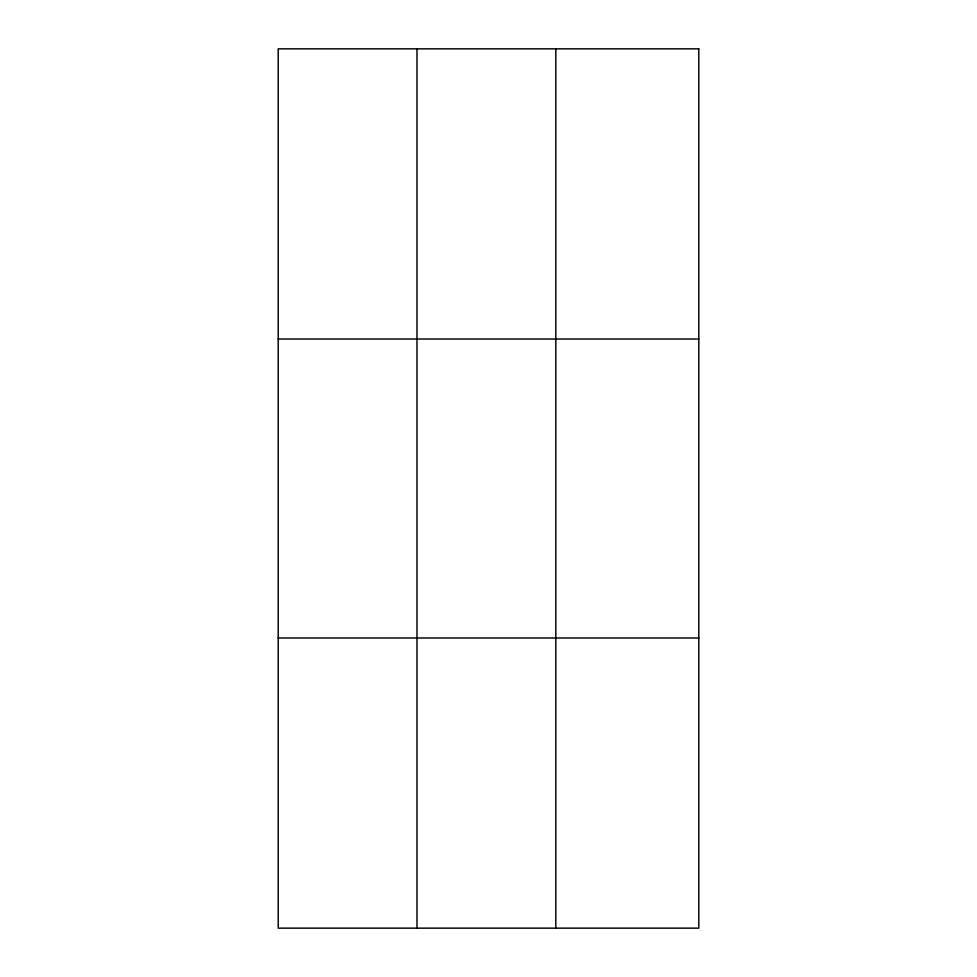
<?xml version="1.0" encoding="UTF-8"?>
<svg xmlns="http://www.w3.org/2000/svg" width="977" height="977" viewBox="0 0 977 977"><rect width="100%" height="100%" fill="white"/><g stroke="black" fill="none" stroke-linecap="round" stroke-linejoin="round"><path stroke-width="1.47" d="M416.996 928.15L416.996 48.85M555.803 928.15L555.803 48.85M278.201 339.019L698.799 339.019M278.201 637.981L698.799 637.981M698.799 48.85L698.799 928.15L278.201 928.15L278.201 48.85L698.799 48.85"/></g></svg>
